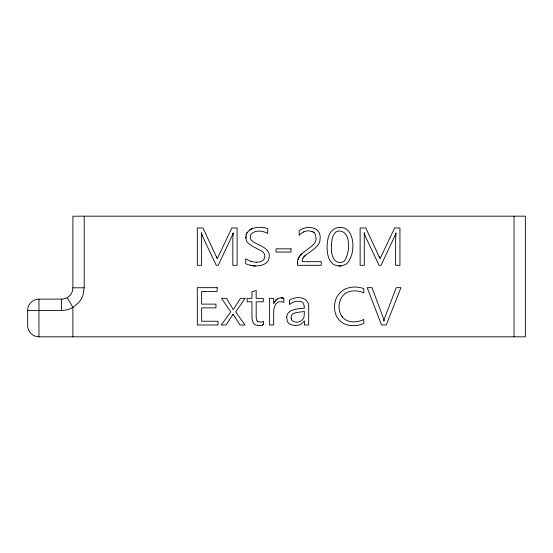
<?xml version="1.0" encoding="UTF-8"?>
<svg xmlns="http://www.w3.org/2000/svg" width="553" height="553" viewBox="0 0 553 553"><rect width="100%" height="100%" fill="white"/><g stroke="black" fill="none" stroke-linecap="round" stroke-linejoin="round"><path stroke-width="0.83" d="M302.892 258.175A7.182 7.182 0 0 0 302.173 261.659L321.231 261.659L321.231 265.309L297.611 265.309C295.737 254.076 308.353 250.391 314.291 243.638A9.429 9.429 0 0 0 316.102 238.737L315.466 234.638A6.028 6.028 0 0 0 314.291 232.937L314.035 232.695A6.795 6.795 0 0 0 312.279 231.541L308.498 230.795A11.267 11.267 0 0 0 303.59 232.025M72.892 287.809L72.512 290.74A11.502 11.502 0 0 1 69.581 295.807L67.238 297.604A11.274 11.274 0 0 1 61.583 299.118L38.959 299.125A11.309 11.309 0 0 0 27.65 310.433L27.65 325.517C27.498 331.558 32.917 336.984 38.959 336.825L525.35 336.825L525.35 216.175L72.892 216.175L72.892 287.809L84.208 287.809L84.208 216.175M84.208 287.809L83.005 295.081A23.102 23.102 0 0 1 78.595 302.726L72.892 307.406A22.549 22.549 0 0 1 61.583 310.427L27.65 310.433M232.931 233.504L233.221 232.903L232.848 238.557A50.392 50.392 0 0 0 232.82 240.099L232.82 265.309L237.126 265.309L237.126 227.981L231.804 227.981L217.274 258.693L202.965 227.981L197.317 227.981L197.317 265.309L201.52 265.309L201.437 232.903A31.48 31.48 0 0 0 202.08 235.378L216.258 265.309L218.214 265.309L232.481 235.039A31.245 31.245 0 0 0 232.924 233.504A27.733 27.733 0 0 1 232.343 235.454M395.741 233.504L396.031 232.903L395.651 238.557A50.392 50.392 0 0 0 395.63 240.099L395.63 265.309L399.937 265.309L399.937 227.981L394.614 227.981L380.084 258.693L365.775 227.981L360.127 227.981L360.127 265.309L364.33 265.309L364.247 232.903A31.48 31.48 0 0 0 364.883 235.378L379.068 265.309L381.024 265.309L395.284 235.039A31.245 31.245 0 0 0 395.734 233.504A27.733 27.733 0 0 1 395.153 235.454M255.451 265.993A28.908 28.908 0 0 1 250.288 265.274A32.005 32.005 0 0 0 254.643 265.945C259.081 266.007 264.106 265.385 267.286 261.942A7.929 7.929 0 0 0 268.654 259.758L269.359 255.949A8.205 8.205 0 0 0 268.523 252.348C265.06 245.843 256.696 245.145 251.594 240.479A4.963 4.963 0 0 1 250.474 238.343L250.544 235.343A4.452 4.452 0 0 1 251.242 234.002C255.465 229.716 262.882 230.705 267.7 233.435L267.7 228.693C262.675 226.792 256.751 226.848 251.76 228.873A14.095 14.095 0 0 0 249.686 230.034L247.004 232.73A7.79 7.79 0 0 0 246.147 234.596L246.071 239.67A7.611 7.611 0 0 0 247.661 242.67L251.926 245.954L261.604 251.055A8.081 8.081 0 0 1 263.954 253.253A5.233 5.233 0 0 1 264.832 256.253C265.136 260.788 259.945 262.461 256.253 262.163M281.076 297.873A6.878 6.878 0 0 0 277.171 299.097A8.509 8.509 0 0 0 274.62 301.938L273.645 303.874L273.645 298.344L269.387 298.344L269.387 324.991L273.645 324.991L273.707 309.756L275.359 304.613A8.648 8.648 0 0 1 276.099 303.652L277.779 302.277A5.309 5.309 0 0 1 279.389 301.71L281.94 301.738L283.834 302.477L283.834 298.24L283.143 298.053A11.15 11.15 0 0 0 281.076 297.901A10.293 10.293 0 0 1 283.44 298.095M233.94 308.65L233.221 309.604L226.53 298.344L221.587 298.344L230.788 311.961L221.179 324.991L226.053 324.991L233.062 314.242L240.016 324.991L244.993 324.991L235.709 311.885L245.124 298.344L240.5 298.344L234.244 308.173M302.933 258.203L304.136 256.578A15.857 15.857 0 0 1 305.533 255.251L314.256 248.912L318.03 245.034A11.966 11.966 0 0 0 319.987 240.472L320.222 236.449L319.496 233.38A8.793 8.793 0 0 0 317.906 230.857L317.553 230.49M257.166 321.037A2.758 2.758 0 0 0 257.733 321.528L260.373 322.157A4.963 4.963 0 0 0 263.311 321.293C265.309 326.864 257.532 326.014 254.781 324.487A5.33 5.33 0 0 1 253.336 323.132L251.974 318.777L251.947 301.814L247.08 301.814L247.08 298.344L251.947 298.344L251.947 291.797L256.17 290.505L256.17 298.344L263.29 298.344L263.29 301.814L256.17 301.814L256.191 317.781L256.931 320.733A2.578 2.578 0 0 0 257.29 321.175M340.966 265.862L344.408 264.984A10.383 10.383 0 0 0 346.759 263.574C357.114 253.813 355.067 221.49 335.284 228.341A10.348 10.348 0 0 0 332.934 229.772C328.517 233.449 327.452 239.573 327.169 245.007A52.176 52.176 0 0 0 327.127 248.491C327.293 253.868 328.254 259.924 332.526 263.65A9.588 9.588 0 0 0 334.724 265.011L337.973 265.869L340.966 265.862A14.869 14.869 0 0 1 338.685 265.924M384.017 320.781L383.886 320.781A16.652 16.652 0 0 0 383.125 317.505L372.031 287.664L367.192 287.664L381.529 324.991L386.264 324.991L400.925 287.664L396.245 287.664L384.902 317.463A15.173 15.173 0 0 0 384.003 320.781M250.274 265.322L245.712 263.788L245.712 258.845L250.599 261.251M67.238 297.604L72.892 307.406L72.892 336.825M364.897 235.378L364.752 234.914A35.102 35.102 0 0 1 364.254 232.896M202.087 235.378L201.942 234.914A35.102 35.102 0 0 1 201.444 232.896M291.175 318.632A3.885 3.885 0 0 0 292.081 320.443L292.413 320.781A5.053 5.053 0 0 0 294.099 321.784L296.263 322.178A9.622 9.622 0 0 0 297.396 322.143L298.952 321.86A7.23 7.23 0 0 0 301.613 320.436L301.903 320.173A8.184 8.184 0 0 0 302.705 319.309A7.555 7.555 0 0 0 304.095 316.586L304.406 311.477L295.993 312.59L292.661 313.862A3.29 3.29 0 0 0 291.832 314.712L291.141 316.71L291.231 318.86M514.041 216.175L514.041 336.825M61.583 299.125L61.583 310.433M38.959 299.125L38.959 336.825M297.901 259.647A12.802 12.802 0 0 1 301.827 253.813M297.611 263.484A18.843 18.843 0 0 1 297.666 262.004M317.553 230.49A10.085 10.085 0 0 0 314.588 228.451L309.659 227.38A19.21 19.21 0 0 0 307.551 227.428L302.913 228.507A12.629 12.629 0 0 0 299.622 230.511L299.138 230.947L299.138 235.308A15.346 15.346 0 0 1 303.874 231.838M311.947 231.396A6.843 6.843 0 0 1 314.042 232.695M303.507 257.304A13.922 13.922 0 0 1 305.546 255.258M249.686 230.034A14.212 14.212 0 0 1 252.313 228.631M246.147 234.596A7.818 7.818 0 0 1 247.295 232.301M256.253 262.205A20.24 20.24 0 0 1 250.606 261.216M245.802 238.101A10.362 10.362 0 0 1 245.781 236.698M342.086 316.627A13.956 13.956 0 0 0 343.51 318.224L344.035 318.694A12.581 12.581 0 0 0 346.952 320.574C351.335 322.503 356.436 322.171 360.915 320.726A17.627 17.627 0 0 0 363.798 319.42L363.791 323.394C357.881 326.146 350.685 326.464 344.63 323.989A16.286 16.286 0 0 1 340.897 321.659L340.226 321.072A17.737 17.737 0 0 1 338.401 319.102A16.949 16.949 0 0 1 336.127 315.328C333.998 310.226 334.019 304.288 335.927 299.125A18.443 18.443 0 0 1 338.222 294.936L338.809 294.175A20.067 20.067 0 0 1 340.828 292.025L342.328 290.788A18.131 18.131 0 0 1 346.517 288.472C352.019 286.495 358.316 286.558 363.791 288.604L363.791 293.014A19.431 19.431 0 0 0 356.353 290.899L351.922 290.968L347.45 292.233A13.307 13.307 0 0 0 344.339 294.244L342.742 295.869A14.883 14.883 0 0 0 340.392 299.712C338.595 304.309 338.56 309.701 340.613 314.222A13.714 13.714 0 0 0 342.535 317.18M216.361 256.696A35.157 35.157 0 0 1 216.693 257.498M379.171 256.696A35.157 35.157 0 0 1 379.503 257.498M263.29 324.742A6.249 6.249 0 0 1 262.433 325.109M233.007 314.346A10.279 10.279 0 0 1 232.806 314.678M274.461 302.235A8.627 8.627 0 0 1 277.164 299.076M331.489 245.221C330.798 251.892 332.394 264.327 341.844 262.274A6.242 6.242 0 0 0 344.291 261.002C350.028 253.855 351.867 229.785 338.07 231.078A6.401 6.401 0 0 0 335.533 232.419C332.118 235.675 331.752 240.783 331.489 245.221M286.703 317.042L287.131 320.74A6.608 6.608 0 0 0 288.265 322.703L288.797 323.27A7.659 7.659 0 0 0 290.408 324.452L294.631 325.593L299.532 324.95A8.834 8.834 0 0 0 301.689 323.747L304.433 320.809L304.433 324.991L308.685 324.991L308.685 307.572C309.749 299.595 300.943 296.055 294.452 298.212A16.818 16.818 0 0 0 289.419 300.238L289.426 304.503L291.5 303.051A13.721 13.721 0 0 1 296.685 301.295L299.284 301.212L301.648 301.862A4.445 4.445 0 0 1 302.947 302.92L304.039 305.09L304.406 308.132C298.585 308.968 287.304 308.615 286.703 317.042M291.03 248.822L276.051 248.822L276.051 252.044L291.03 252.044L291.03 248.822M217.115 287.664L197.317 287.664L197.317 324.991L218 324.991L218 321.238L201.631 321.238L201.631 307.876L215.94 307.876L215.94 304.122L201.631 304.122L201.631 291.445L217.115 291.445L217.115 287.664"/></g></svg>
